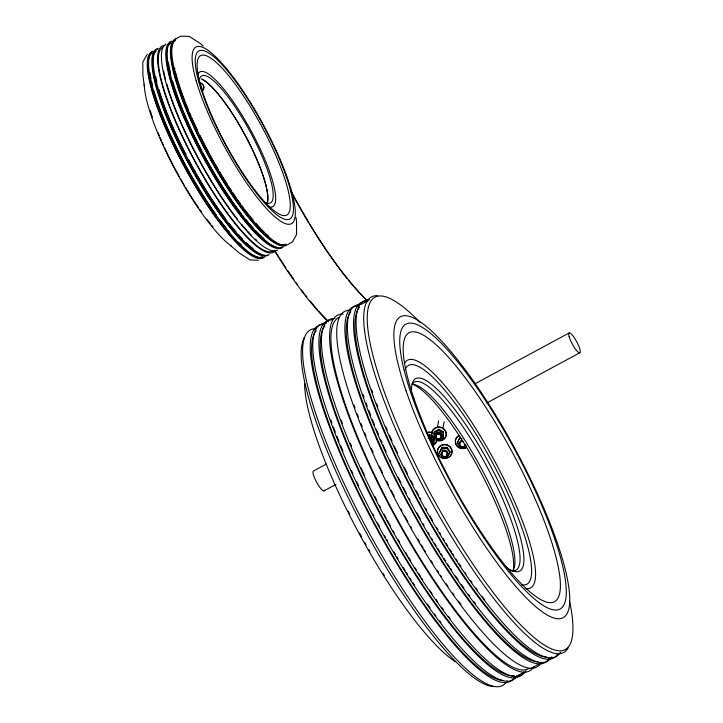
<?xml version="1.0" encoding="UTF-8"?>
<svg xmlns="http://www.w3.org/2000/svg" width="723" height="723" viewBox="0 0 723 723"><rect width="100%" height="100%" fill="white"/><g stroke="black" fill="none" stroke-linecap="round" stroke-linejoin="round"><path stroke-width="1.08" d="M439.376 452.833L442.042 447.392L447.266 447.383L449.932 451.676L449.833 452.806L447.275 457.117L442.042 457.126L439.376 452.833L442.042 447.392M449.833 452.806L447.166 448.513L447.266 447.383M447.275 457.117L447.374 455.978M457.288 442.91L459.955 437.469L457.288 442.91L459.955 447.203L465.187 447.194L466.208 445.467M459.955 447.203L460.054 446.064M433.8 443.018L433.963 436.891L429.408 434.378L429.182 435.589L433.737 438.093L433.8 443.018L432.011 443.985M434.189 432.887L434.415 431.676L438.897 429.254L443.452 431.767L443.289 437.894L438.807 440.316L434.252 437.813L434.189 432.887L438.671 430.465L438.897 429.254M433.737 438.093L433.963 436.891M434.252 437.813L434.415 431.676M437.37 427.401L438.599 420.858M442.928 428.305L444.148 421.762M443.289 437.894L443.452 431.767M447.889 455.119L449.932 451.676M147.221 54.279L142.783 62.106L142.919 75.445L144.32 85.965M326.263 464.085L313.375 471.035A11.252 2.494 61.6 0 0 317.289 483.452A11.252 2.494 61.6 0 0 324.473 490.158M474.957 383.805L569.128 332.96M324.094 490.818L335.987 484.392M486.66 403.045L579.837 352.743M427.618 435.354L429.408 434.378M515.725 676.674L523.868 672.273M530.998 668.423L539.15 664.021M459.846 438.608L461.943 438.599M441.943 448.531L447.166 448.513M258.364 260.244L249.932 259.928L238.988 252.815L230.908 245.82M438.671 430.465L443.226 432.969M203.19 46.091L200.452 43.588L189.182 36.34L180.687 36.213L176.222 38.572A117.135 26.001 61.6 0 0 209.462 154.541A117.135 26.001 61.6 0 0 287.79 244.564L292.481 241.825L296.584 234.632L296.52 220.949L295.924 217.316M440.262 434.55L441.129 435.671M200.587 86.362L201.88 88.007L202.377 90.258L201.084 88.622M457.388 441.771L458.988 444.347M328.242 321.102A156.647 34.767 61.6 0 1 318.653 311.053M317.225 309.435A156.647 34.767 61.6 0 1 310.185 301.084M306.769 296.801A156.647 34.767 61.6 0 1 305.386 295.038M304.058 293.312A156.647 34.767 61.6 0 1 301.482 289.923M297.578 284.654A156.647 34.767 61.6 0 1 296.276 282.847M293.845 279.44A156.647 34.767 61.6 0 1 287.736 270.601M285.901 267.871A156.647 34.767 61.6 0 1 279.774 258.5M279.168 257.542A156.647 34.767 61.6 0 1 274.613 250.294M367.646 300.931A155.337 34.478 61.6 0 1 291.143 191.324M367.926 301.355A154.731 34.343 61.6 0 1 348.423 280.172M347.076 278.527A154.731 34.343 61.6 0 1 309.272 223.723M308.721 222.811A154.731 34.343 61.6 0 1 290.944 191.459M328.17 321.726A157.325 34.921 61.6 0 1 274.333 250.637M201.627 78.924A72.544 16.105 61.6 0 1 206.76 82.268M207.7 83.046A72.544 16.105 61.6 0 1 248.992 142.657A72.544 16.105 61.6 0 1 267.627 201.834M201.816 79.205A72.192 16.023 61.6 0 1 246.905 138.644A72.192 16.023 61.6 0 1 266.823 203.723M199.033 81.835A72.192 16.023 61.6 0 1 249.95 131.378A72.192 16.023 61.6 0 1 264.157 202.06M197.533 75.129A76.611 17.009 61.6 0 1 250.068 129.001A76.611 17.009 61.6 0 1 270.013 207.121M285.784 244.112A115.779 25.703 61.6 0 1 208.36 155.129A115.779 25.703 61.6 0 1 175.499 40.497M286.425 245.296A117.135 26.001 61.6 0 1 206.037 151.432A117.135 26.001 61.6 0 1 176.692 38.626M283.154 247.067A117.135 26.001 61.6 0 1 204.826 157.045A117.135 26.001 61.6 0 1 171.577 41.075M276.032 247.221A115.779 25.703 61.6 0 1 203.723 157.632A115.779 25.703 61.6 0 1 167.673 47.167M168.712 45.079A115.779 25.703 61.6 0 1 170.854 43M281.789 247.799A117.135 26.001 61.6 0 1 203.461 157.786A117.135 26.001 61.6 0 1 170.212 41.817M277.415 250.158A117.135 26.001 61.6 0 1 199.096 160.144A117.135 26.001 61.6 0 1 165.847 44.175M272.951 251.035A115.779 25.703 61.6 0 1 195.526 162.051A115.779 25.703 61.6 0 1 162.666 47.42M275.535 250.465A117.135 26.001 61.6 0 1 194.876 161.482A117.135 26.001 61.6 0 1 164.898 45.432M269.227 254.586A117.135 26.001 61.6 0 1 190.899 164.564A117.135 26.001 61.6 0 1 157.659 48.595M262.106 254.74A115.779 25.703 61.6 0 1 185.721 157.478A115.779 25.703 61.6 0 1 156.15 51.062M267.862 255.318A117.135 26.001 61.6 0 1 187.474 161.455A117.135 26.001 61.6 0 1 158.12 48.649M264.591 257.09A117.135 26.001 61.6 0 1 186.263 167.067A117.135 26.001 61.6 0 1 153.014 51.098M262.576 256.638A115.779 25.703 61.6 0 1 185.16 167.655A115.779 25.703 61.6 0 1 152.291 53.023M263.226 257.822A117.135 26.001 61.6 0 1 184.898 167.808A117.135 26.001 61.6 0 1 151.649 51.839M231.622 246.281A100.398 22.286 61.6 0 1 176.141 171.595A100.398 22.286 61.6 0 1 144.239 84.338M253.032 248.558A115.779 25.703 61.6 0 1 246.353 242.838M242.431 238.933A115.779 25.703 61.6 0 1 238.346 234.532M236.032 231.902A115.779 25.703 61.6 0 1 229.336 223.741M225.883 219.25A115.779 25.703 61.6 0 1 206.805 191.306M206.191 190.33A115.779 25.703 61.6 0 1 188.531 159.494M185.938 154.514A115.779 25.703 61.6 0 1 166.959 112.779M166.579 111.794A115.779 25.703 61.6 0 1 158.97 89.625M156.882 81.862A115.779 25.703 61.6 0 1 155.689 76.548M268.622 236.141A115.779 25.703 61.6 0 1 256.078 223.57M253.285 220.343A115.779 25.703 61.6 0 1 244.446 209.227M243.055 207.374A115.779 25.703 61.6 0 1 241.672 205.486M240.28 203.579A115.779 25.703 61.6 0 1 237.207 199.232M235.96 197.442A115.779 25.703 61.6 0 1 232.833 192.842M231.586 190.962A115.779 25.703 61.6 0 1 228.459 186.163M227.221 184.22A115.779 25.703 61.6 0 1 219.656 171.893M218.518 169.977A115.779 25.703 61.6 0 1 199.991 135.499M197.596 130.547A115.779 25.703 61.6 0 1 196.674 128.577M196.213 127.6A115.779 25.703 61.6 0 1 191.911 118.12M190.999 116.023A115.779 25.703 61.6 0 1 189.652 112.896M188.784 110.827A115.779 25.703 61.6 0 1 185.142 101.771M184.708 100.66A115.779 25.703 61.6 0 1 175.445 71.839M174.93 69.67A115.779 25.703 61.6 0 1 174.469 67.555M263.976 238.653A115.779 25.703 61.6 0 1 255.544 230.574M253.918 228.829A115.779 25.703 61.6 0 1 245.983 219.629M243.94 217.09A115.779 25.703 61.6 0 1 242.566 215.346M241.193 213.556A115.779 25.703 61.6 0 1 220.732 183.796M220.117 182.811A115.779 25.703 61.6 0 1 202.982 152.969M201.934 150.98A115.779 25.703 61.6 0 1 191.568 130.113M191.08 129.056A115.779 25.703 61.6 0 1 172.616 81.148M170.547 73.249A115.779 25.703 61.6 0 1 168.468 62.314M256.801 240.488A115.779 25.703 61.6 0 1 255.309 239.132M251.423 235.337A115.779 25.703 61.6 0 1 241.59 224.356M237.524 219.313A115.779 25.703 61.6 0 1 166.886 84.248M165.63 79.666A115.779 25.703 61.6 0 1 163.678 71.116M241.717 245.341A115.779 25.703 61.6 0 1 238.59 242.268M229.426 232.083A115.779 25.703 61.6 0 1 228.088 230.474M226.742 228.82A115.779 25.703 61.6 0 1 219.855 219.9M216.466 215.255A115.779 25.703 61.6 0 1 186.525 166.923M185.992 165.938A115.779 25.703 61.6 0 1 161.934 114.297M161.509 113.186A115.779 25.703 61.6 0 1 154.053 91.179M152.517 85.477A115.779 25.703 61.6 0 1 151.487 81.13M151.053 79.051A115.779 25.703 61.6 0 1 149.905 72.336M213.005 226.796A95.499 21.193 61.6 0 1 211.676 225.205M210.321 223.552A95.499 21.193 61.6 0 1 206.868 219.186M201.374 211.776A95.499 21.193 61.6 0 1 199.557 209.209M198.337 207.447A95.499 21.193 61.6 0 1 185.73 187.763M184.582 185.838A95.499 21.193 61.6 0 1 180.614 178.97M179.494 176.99A95.499 21.193 61.6 0 1 164.672 147.881M163.723 145.811A95.499 21.193 61.6 0 1 162.332 142.702M161.428 140.642A95.499 21.193 61.6 0 1 160.117 137.569M159.268 135.544A95.499 21.193 61.6 0 1 158.039 132.544M152.526 117.677A95.499 21.193 61.6 0 1 150.276 110.538M460.099 444.238A2.811 2.666 5.1 0 1 462.485 440.235M466.371 447.465A7.311 6.932 5.1 0 1 456.358 444.952A7.311 6.932 5.1 0 1 458.915 435.472M466.353 447.7A7.311 6.932 5.1 0 1 456.34 445.187A7.311 6.932 5.1 0 1 458.897 435.707M465.196 444.446A2.811 2.666 5.1 0 1 461.753 446.615A2.811 2.666 5.1 0 1 459.756 443.154A2.811 2.666 5.1 0 1 463.542 441.59M442.187 454.161A2.811 2.666 5.1 0 1 442.964 450.637A2.811 2.666 5.1 0 1 446.742 451.098A2.811 2.666 5.1 0 1 446.615 454.704M442.142 450.537A2.811 2.666 5.1 0 1 442.702 449.742M439.629 456.303A7.311 6.932 5.1 0 1 439.973 446.091A7.311 6.932 5.1 0 1 450.673 447.401A7.311 6.932 5.1 0 1 448.459 457.388M446.706 458.084A7.311 6.932 5.1 0 1 441.157 457.397M557.325 654.532A202.088 44.853 61.6 0 1 417.442 500.542A202.088 44.853 61.6 0 1 367.112 301.157L361.003 304.455A202.088 44.853 61.6 0 0 412.462 505.937A202.088 44.853 61.6 0 0 551.848 656.809M541.156 662.584A202.088 44.853 61.6 0 1 401.762 511.712A202.088 44.853 61.6 0 1 350.303 310.23M560.506 652.128A202.088 44.853 61.6 0 1 421.12 501.265A202.088 44.853 61.6 0 1 369.661 299.783M568.151 648.007A202.088 44.853 61.6 0 1 428.757 497.135A202.088 44.853 61.6 0 1 377.298 295.653M569.489 600.84A200.235 44.446 61.6 0 1 504.744 607.067A200.235 44.446 61.6 0 1 376.466 368.161A200.235 44.446 61.6 0 1 419.955 322.331M546.687 657.126A199.584 44.302 61.6 0 1 416.819 498.201A199.584 44.302 61.6 0 1 359.53 307.221M549.299 658.183A202.088 44.853 61.6 0 1 409.914 507.311A202.088 44.853 61.6 0 1 358.454 305.829M404.654 363.073A129.417 28.721 61.6 0 1 495.517 462.648A129.417 28.721 61.6 0 1 525.088 588.513M405.034 369.706A124.401 27.61 61.6 0 1 491.586 460.976A124.401 27.61 61.6 0 1 521.554 584.817M411.477 390.547A109.363 24.275 61.6 0 1 489.661 464.428A109.363 24.275 61.6 0 1 506.227 567.212M412.607 383.561A106.859 23.714 61.6 0 1 488.938 470.438A106.859 23.714 61.6 0 1 510.348 570.42M384.338 575.354A161.997 35.96 61.6 0 1 383.163 573.493M369.86 551.441A161.997 35.96 61.6 0 1 368.766 549.534M366.028 544.717A161.997 35.96 61.6 0 1 364.934 542.774M361.681 536.9A161.997 35.96 61.6 0 1 359.539 532.959M349.76 514.198A161.997 35.96 61.6 0 1 348.251 511.17M455.138 661.572A171.071 37.976 61.6 0 1 359.539 534.297A171.071 37.976 61.6 0 1 304.591 383.624M538.029 661.807A199.584 44.302 61.6 0 1 408.161 502.874A199.584 44.302 61.6 0 1 350.872 311.893M493.583 686.534A200.235 44.446 61.6 0 1 365.531 531.26A200.235 44.446 61.6 0 1 304.491 337.415M507.031 681.003A202.088 44.853 61.6 0 1 367.636 530.14A202.088 44.853 61.6 0 1 316.177 328.658M514.668 676.882A202.088 44.853 61.6 0 1 375.273 526.01A202.088 44.853 61.6 0 1 323.823 324.528M503.398 680.506A199.584 44.302 61.6 0 1 373.52 521.581A199.584 44.302 61.6 0 1 316.24 330.592M517.216 675.508A202.088 44.853 61.6 0 1 377.822 524.636A202.088 44.853 61.6 0 1 326.362 323.154M523.325 672.209A202.088 44.853 61.6 0 1 383.94 521.337A202.088 44.853 61.6 0 1 332.481 319.855M514.342 675.68A199.584 44.302 61.6 0 1 384.419 521.057A199.584 44.302 61.6 0 1 324.898 325.919M525.874 670.836A202.088 44.853 61.6 0 1 386.48 519.964A202.088 44.853 61.6 0 1 335.02 318.481M534.026 666.434A202.088 44.853 61.6 0 1 394.631 515.562A202.088 44.853 61.6 0 1 343.172 314.08M529.028 668.395A199.584 44.302 61.6 0 1 395.11 515.282A199.584 44.302 61.6 0 1 338.933 317.433M440.967 622.575A199.584 44.302 61.6 0 1 439.692 620.921M435.842 615.797A199.584 44.302 61.6 0 1 434.55 614.053M430.004 607.781A199.584 44.302 61.6 0 1 427.383 604.103M414.65 585.368A199.584 44.302 61.6 0 1 412.86 582.639M411.08 579.873A199.584 44.302 61.6 0 1 409.887 578.011M407.501 574.261A199.584 44.302 61.6 0 1 406.299 572.372M405.106 570.465A199.584 44.302 61.6 0 1 403.326 567.591M398.002 558.861A199.584 44.302 61.6 0 1 396.828 556.9M395.662 554.939A199.584 44.302 61.6 0 1 393.918 551.992M387.763 541.382A199.584 44.302 61.6 0 1 386.669 539.457M385.585 537.532A199.584 44.302 61.6 0 1 384.5 535.598M379.638 526.814A199.584 44.302 61.6 0 1 377.505 522.883M373.827 515.987A199.584 44.302 61.6 0 1 372.788 514.017M358.662 485.892A199.584 44.302 61.6 0 1 356.701 481.78M352.878 473.583A199.584 44.302 61.6 0 1 351.486 470.528M343.027 451.215A199.584 44.302 61.6 0 1 340.795 445.847M339.051 441.572A199.584 44.302 61.6 0 1 336.945 436.276M335.318 432.083A199.584 44.302 61.6 0 1 333.366 426.913M331.857 422.838A199.584 44.302 61.6 0 1 330.773 419.828M450.257 618.725A199.584 44.302 61.6 0 1 448.35 616.24M443.217 609.381A199.584 44.302 61.6 0 1 441.916 607.609M437.352 601.274A199.584 44.302 61.6 0 1 436.041 599.43M432.119 593.8A199.584 44.302 61.6 0 1 429.516 589.986M422.711 579.783A199.584 44.302 61.6 0 1 421.527 577.957M420.334 576.123A199.584 44.302 61.6 0 1 418.545 573.339M416.755 570.528A199.584 44.302 61.6 0 1 414.966 567.691M410.791 560.985A199.584 44.302 61.6 0 1 408.423 557.108M407.248 555.156A199.584 44.302 61.6 0 1 405.486 552.227M399.702 542.404A199.584 44.302 61.6 0 1 398.066 539.566M394.243 532.86A199.584 44.302 61.6 0 1 393.158 530.926M390.447 526.055A199.584 44.302 61.6 0 1 387.23 520.18M386.163 518.21A199.584 44.302 61.6 0 1 384.058 514.27M380.415 507.374A199.584 44.302 61.6 0 1 379.394 505.404M376.873 500.497A199.584 44.302 61.6 0 1 374.885 496.593M364.392 475.047A199.584 44.302 61.6 0 1 361.066 467.889M351.685 446.543A199.584 44.302 61.6 0 1 350.339 443.316M342.404 423.262A199.584 44.302 61.6 0 1 341.265 420.19M461.075 604.6A199.584 44.302 61.6 0 1 458.49 601.129M453.936 594.857A199.584 44.302 61.6 0 1 452.634 593.023M448.052 586.498A199.584 44.302 61.6 0 1 446.1 583.651M441.545 576.909A199.584 44.302 61.6 0 1 440.361 575.137M438.59 572.444A199.584 44.302 61.6 0 1 437.397 570.628M432.625 563.217A199.584 44.302 61.6 0 1 430.836 560.388M425.486 551.766A199.584 44.302 61.6 0 1 424.302 549.832M423.118 547.88A199.584 44.302 61.6 0 1 421.355 544.952M419.602 542.015A199.584 44.302 61.6 0 1 417.858 539.069M411.703 528.45A199.584 44.302 61.6 0 1 410.61 526.534M407.889 521.699A199.584 44.302 61.6 0 1 404.654 515.851M401.979 510.944A199.584 44.302 61.6 0 1 400.922 508.974M394.171 496.168A199.584 44.302 61.6 0 1 391.152 490.293M388.631 485.278A199.584 44.302 61.6 0 1 386.597 481.184M382.603 472.969A199.584 44.302 61.6 0 1 379.674 466.796M373.14 452.544A199.584 44.302 61.6 0 1 371.369 448.531M366.064 436.141A199.584 44.302 61.6 0 1 364.735 432.923M362.142 426.525A199.584 44.302 61.6 0 1 360.885 423.353M358.463 417.081A199.584 44.302 61.6 0 1 357.298 413.99M355.074 407.899A199.584 44.302 61.6 0 1 354.008 404.916M475.598 603.877A199.584 44.302 61.6 0 1 473.692 601.382M469.833 596.231A199.584 44.302 61.6 0 1 468.54 594.469M463.985 588.17A199.584 44.302 61.6 0 1 461.364 584.473M458.102 579.774A199.584 44.302 61.6 0 1 455.49 575.96M451.649 570.248A199.584 44.302 61.6 0 1 450.465 568.468M449.281 566.66A199.584 44.302 61.6 0 1 447.501 563.931M445.711 561.175A199.584 44.302 61.6 0 1 443.922 558.382M442.133 555.562A199.584 44.302 61.6 0 1 440.94 553.664M439.747 551.766A199.584 44.302 61.6 0 1 437.957 548.884M436.177 545.992A199.584 44.302 61.6 0 1 434.406 543.081M432.634 540.162A199.584 44.302 61.6 0 1 431.459 538.201M429.128 534.279A199.584 44.302 61.6 0 1 427.971 532.309M424.04 525.54A199.584 44.302 61.6 0 1 422.946 523.633M420.217 518.834A199.584 44.302 61.6 0 1 416.963 513.005M410.031 500.244A199.584 44.302 61.6 0 1 408.983 498.274M406.398 493.348A199.584 44.302 61.6 0 1 403.344 487.456M400.867 482.566A199.584 44.302 61.6 0 1 398.31 477.46M390.854 462.051A199.584 44.302 61.6 0 1 389.887 460M386.118 451.83A199.584 44.302 61.6 0 1 382.946 444.762M382.069 442.756A199.584 44.302 61.6 0 1 380.768 439.774M378.572 434.668A199.584 44.302 61.6 0 1 376.312 429.29M374.55 425.007A199.584 44.302 61.6 0 1 372.417 419.692M370.763 415.472A199.584 44.302 61.6 0 1 368.766 410.275M367.239 406.172A199.584 44.302 61.6 0 1 366.127 403.127M364.012 397.171A199.584 44.302 61.6 0 1 363.009 394.261M484.889 600.027A199.584 44.302 61.6 0 1 482.349 596.701M477.198 589.796A199.584 44.302 61.6 0 1 475.906 588.016M471.992 582.575A199.584 44.302 61.6 0 1 470.682 580.732M466.1 574.152A199.584 44.302 61.6 0 1 464.799 572.245M460.903 566.461A199.584 44.302 61.6 0 1 459.123 563.786M457.352 561.084A199.584 44.302 61.6 0 1 456.159 559.259M453.773 555.571A199.584 44.302 61.6 0 1 452.58 553.71M451.387 551.83A199.584 44.302 61.6 0 1 449.598 548.992M447.808 546.136A199.584 44.302 61.6 0 1 446.028 543.253M444.247 540.352A199.584 44.302 61.6 0 1 443.063 538.409M440.705 534.505A199.584 44.302 61.6 0 1 439.539 532.544M437.795 529.607A199.584 44.302 61.6 0 1 436.629 527.636M432.697 520.867A199.584 44.302 61.6 0 1 429.968 516.086M426.706 510.284A199.584 44.302 61.6 0 1 425.621 508.332M420.804 499.512A199.584 44.302 61.6 0 1 419.747 497.541M418.689 495.571A199.584 44.302 61.6 0 1 416.087 490.646M413.014 484.735A199.584 44.302 61.6 0 1 411.007 480.822M407.474 473.809A199.584 44.302 61.6 0 1 404.446 467.654M397.596 453.276A199.584 44.302 61.6 0 1 394.315 446.136M392.056 441.084A199.584 44.302 61.6 0 1 389.426 435.101M387.23 429.995A199.584 44.302 61.6 0 1 385.865 426.76M377.822 406.633A199.584 44.302 61.6 0 1 376.656 403.533M372.679 392.499A199.584 44.302 61.6 0 1 371.676 389.58M412.237 384.175A106.859 23.714 61.6 0 1 480.569 467.04A106.859 23.714 61.6 0 1 513.149 570.483M412.11 384.049A109.363 24.275 61.6 0 1 479.268 469.543A109.363 24.275 61.6 0 1 512.869 571.522M435.933 435.68A2.811 2.648 10.6 0 1 438.418 432.806M439.15 432.833A2.811 2.648 10.6 0 1 441.138 434.143M441.337 434.541A2.811 2.648 10.6 0 1 441.292 436.565M441.093 437.695A2.811 2.648 10.6 0 1 436.258 438.111A2.811 2.648 10.6 0 1 438.201 433.945A2.811 2.648 10.6 0 1 441.093 437.695A3.19 3 10.6 0 1 440.551 438.219M441.175 437.56A3.19 3 10.6 0 1 440.578 438.093M439.846 438.454A3.19 3 10.6 0 1 439.042 438.626M435.526 435.897A3.19 3 10.6 0 1 439.168 432.679A3.19 3 10.6 0 1 441.599 436.9M435.915 435.806A2.811 2.648 10.6 0 1 438.762 432.923A2.811 2.648 10.6 0 1 441.473 436.032M439.819 438.581A3.19 3 10.6 0 1 439.015 438.753M436.105 437.487A3.19 3 10.6 0 1 438.319 432.77A3.19 3 10.6 0 1 441.581 437.026M435.879 435.363A2.811 2.648 10.6 0 1 436.99 433.655M437.632 433.33A2.811 2.648 10.6 0 1 441.265 434.912M441.446 435.589A2.811 2.648 10.6 0 1 441.428 436.285M440.226 438.49A2.811 2.648 10.6 0 1 438.87 438.96M437.433 438.725A2.811 2.648 10.6 0 1 436.809 438.355M436.303 437.849A2.811 2.648 10.6 0 1 435.951 437.234M435.788 435.87A2.811 2.648 10.6 0 1 441.175 435.418M440.244 438.373A2.811 2.648 10.6 0 1 438.897 438.843M436.321 437.722A2.811 2.648 10.6 0 1 435.969 437.108M435.815 435.743A2.811 2.648 10.6 0 1 441.202 435.291M435.553 435.77A3.19 3 10.6 0 1 439.602 432.643A3.19 3 10.6 0 1 441.193 437.442M441.129 437.813A3.19 3 10.6 0 1 438.997 438.879M438.165 438.843A3.19 3 10.6 0 1 436.656 438.192M436.077 437.614A3.19 3 10.6 0 1 438.292 432.896A3.19 3 10.6 0 1 441.554 437.153M439.656 438.436A2.811 2.648 10.6 0 1 438.942 438.59M436.367 437.469A2.811 2.648 10.6 0 1 436.014 436.855M435.861 435.49A2.811 2.648 10.6 0 1 440.388 433.917M440.894 434.424A2.811 2.648 10.6 0 1 441.247 435.038M441.419 435.716A2.811 2.648 10.6 0 1 441.41 436.403A2.811 2.648 10.6 0 0 438.436 432.679M439.629 438.563A2.811 2.648 10.6 0 1 438.915 438.716M436.349 437.596A2.811 2.648 10.6 0 1 435.996 436.981M435.833 435.617A2.811 2.648 10.6 0 1 437.587 433.583M439.033 433.466A2.811 2.648 10.6 0 1 440.361 434.044M440.867 434.55A2.811 2.648 10.6 0 1 441.401 435.842M441.075 438.066A3.19 3 10.6 0 1 438.942 439.132M438.12 439.096A3.19 3 10.6 0 1 435.508 435.363A3.19 3 10.6 0 1 439.611 433.312A3.19 3 10.6 0 1 441.509 437.406M435.978 434.866A2.811 2.648 10.6 0 1 437.731 432.833M435.617 434.74A3.19 3 10.6 0 1 440.036 432.535A3.19 3 10.6 0 1 441.247 437.189M431.956 432.029A7.311 6.869 10.6 0 1 444.112 429.046A7.311 6.869 10.6 0 1 441.003 440.542M431.956 435.842A7.311 6.869 10.6 0 1 439.521 427.266A7.311 6.869 10.6 0 1 445.621 437.099A7.311 6.869 10.6 0 1 433.881 438.942M428.929 437.93A2.811 2.648 10.6 0 1 431.803 441.69M431.152 441.419A2.811 2.648 10.6 0 0 432.056 440.361A3.19 3 10.6 0 1 431.532 440.831M431.848 440.018A2.811 2.648 10.6 0 1 430.682 440.804M431.875 439.891A2.811 2.648 10.6 0 1 431.342 440.352M432.038 440.434A2.811 2.648 10.6 0 1 431.134 441.482M432.11 440.434A3.19 3 10.6 0 1 430.781 441.319M432.182 439.683A2.811 2.648 10.6 0 1 430.628 441.057M432.083 440.551A3.19 3 10.6 0 1 430.754 441.446M432.155 439.81A2.811 2.648 10.6 0 1 430.61 441.175M432.11 440.108A2.811 2.648 10.6 0 1 430.565 441.482A2.811 2.648 10.6 0 0 432.11 440.054M431.414 441.464A3.19 3 10.6 0 0 432.011 440.931A2.811 2.648 10.6 0 1 431.568 441.518M432.137 439.936A2.811 2.648 10.6 0 1 430.583 441.301M432.038 440.804A3.19 3 10.6 0 1 431.432 441.337M431.947 442.901A3.19 3 10.6 0 0 429.516 438.68A2.811 2.648 10.6 0 1 431.884 441.093M430.149 439.295A2.811 2.648 10.6 0 1 431.595 442.819M430.176 439.168A2.811 2.648 10.6 0 1 431.622 442.693M428.875 437.641A3.19 3 10.6 0 1 432.137 441.898M428.884 438.183A2.811 2.648 10.6 0 1 431.965 441.283M428.902 438.057A2.811 2.648 10.6 0 1 431.983 441.157M428.829 437.894A3.19 3 10.6 0 1 432.092 442.151M428.829 438.436A2.811 2.648 10.6 0 1 431.911 441.527A2.811 2.648 10.6 0 0 432.056 440.777M428.73 438.391A3.19 3 10.6 0 1 431.993 442.657M428.802 438.021A3.19 3 10.6 0 1 432.065 442.277M428.784 438.147A3.19 3 10.6 0 1 432.047 442.404M429.543 438.59A2.811 2.648 10.6 0 1 431.893 441.654M428.902 437.514A3.19 3 10.6 0 1 432.164 441.771M431.993 440.687A2.811 2.648 10.6 0 1 431.613 441.265M432.083 440.65A2.811 2.648 10.6 0 1 431.875 441.31M428.92 437.388A3.19 3 10.6 0 1 432.182 441.654M431.92 441.057A2.811 2.648 10.6 0 1 431.541 441.645M436.602 440.84A7.311 6.869 10.6 0 1 433.258 444.997M427.555 432.327A7.311 6.869 10.6 0 1 431.333 432.363M436.782 439.313A7.311 6.869 10.6 0 1 433.213 445.241M427.51 432.58A7.311 6.869 10.6 0 1 434.577 434.424M200.19 82.657A7.311 5.603 -12.6 0 1 203.552 88.721M200.298 83.127A7.311 5.603 -12.6 0 1 202.937 90.619M200.804 86.055A90.601 20.108 61.6 0 0 280.804 214.83A90.601 20.108 61.6 0 0 249.318 104.971A90.601 20.108 61.6 0 0 200.804 86.055M199.132 83.037A95.499 21.193 61.6 0 0 283.47 218.78A95.499 21.193 61.6 0 0 250.275 102.982A95.499 21.193 61.6 0 0 199.132 83.037M196.168 80.723A100.398 22.286 61.6 0 0 284.826 223.434A100.398 22.286 61.6 0 0 249.923 101.69A100.398 22.286 61.6 0 0 196.168 80.723M439.611 456.538A7.311 6.932 5.1 0 0 451.794 453.402A7.311 6.932 5.1 0 0 442.738 444.934A7.311 6.932 5.1 0 0 439.611 456.538M442.756 456.014A2.811 2.666 5.1 0 0 447.284 454.369A2.811 2.666 5.1 0 0 443.479 451.45A2.811 2.666 5.1 0 0 442.756 456.014M569.164 336.737A11.252 2.494 61.6 0 0 579.096 352.725A11.252 2.494 61.6 0 0 575.183 339.087A11.252 2.494 61.6 0 0 569.164 336.737M406.001 390.619A171.071 37.976 61.6 0 0 558.192 618.771A171.071 37.976 61.6 0 0 480.949 392.083A171.071 37.976 61.6 0 0 406.001 390.619M411.233 394.026A161.997 35.96 61.6 0 0 555.354 610.067A161.997 35.96 61.6 0 0 482.205 395.418A161.997 35.96 61.6 0 0 411.233 394.026M414.035 398.744A152.915 33.945 61.6 0 0 550.076 602.675A152.915 33.945 61.6 0 0 481.03 400.054A152.915 33.945 61.6 0 0 414.035 398.744M435.96 438.237A3.19 3 10.6 0 0 441.437 437.776A3.19 3 10.6 0 0 438.174 433.52A3.19 3 10.6 0 0 435.96 438.237M436.014 437.984A3.19 3 10.6 0 0 441.482 437.532A3.19 3 10.6 0 0 438.219 433.267A3.19 3 10.6 0 0 436.014 437.984"/></g></svg>
